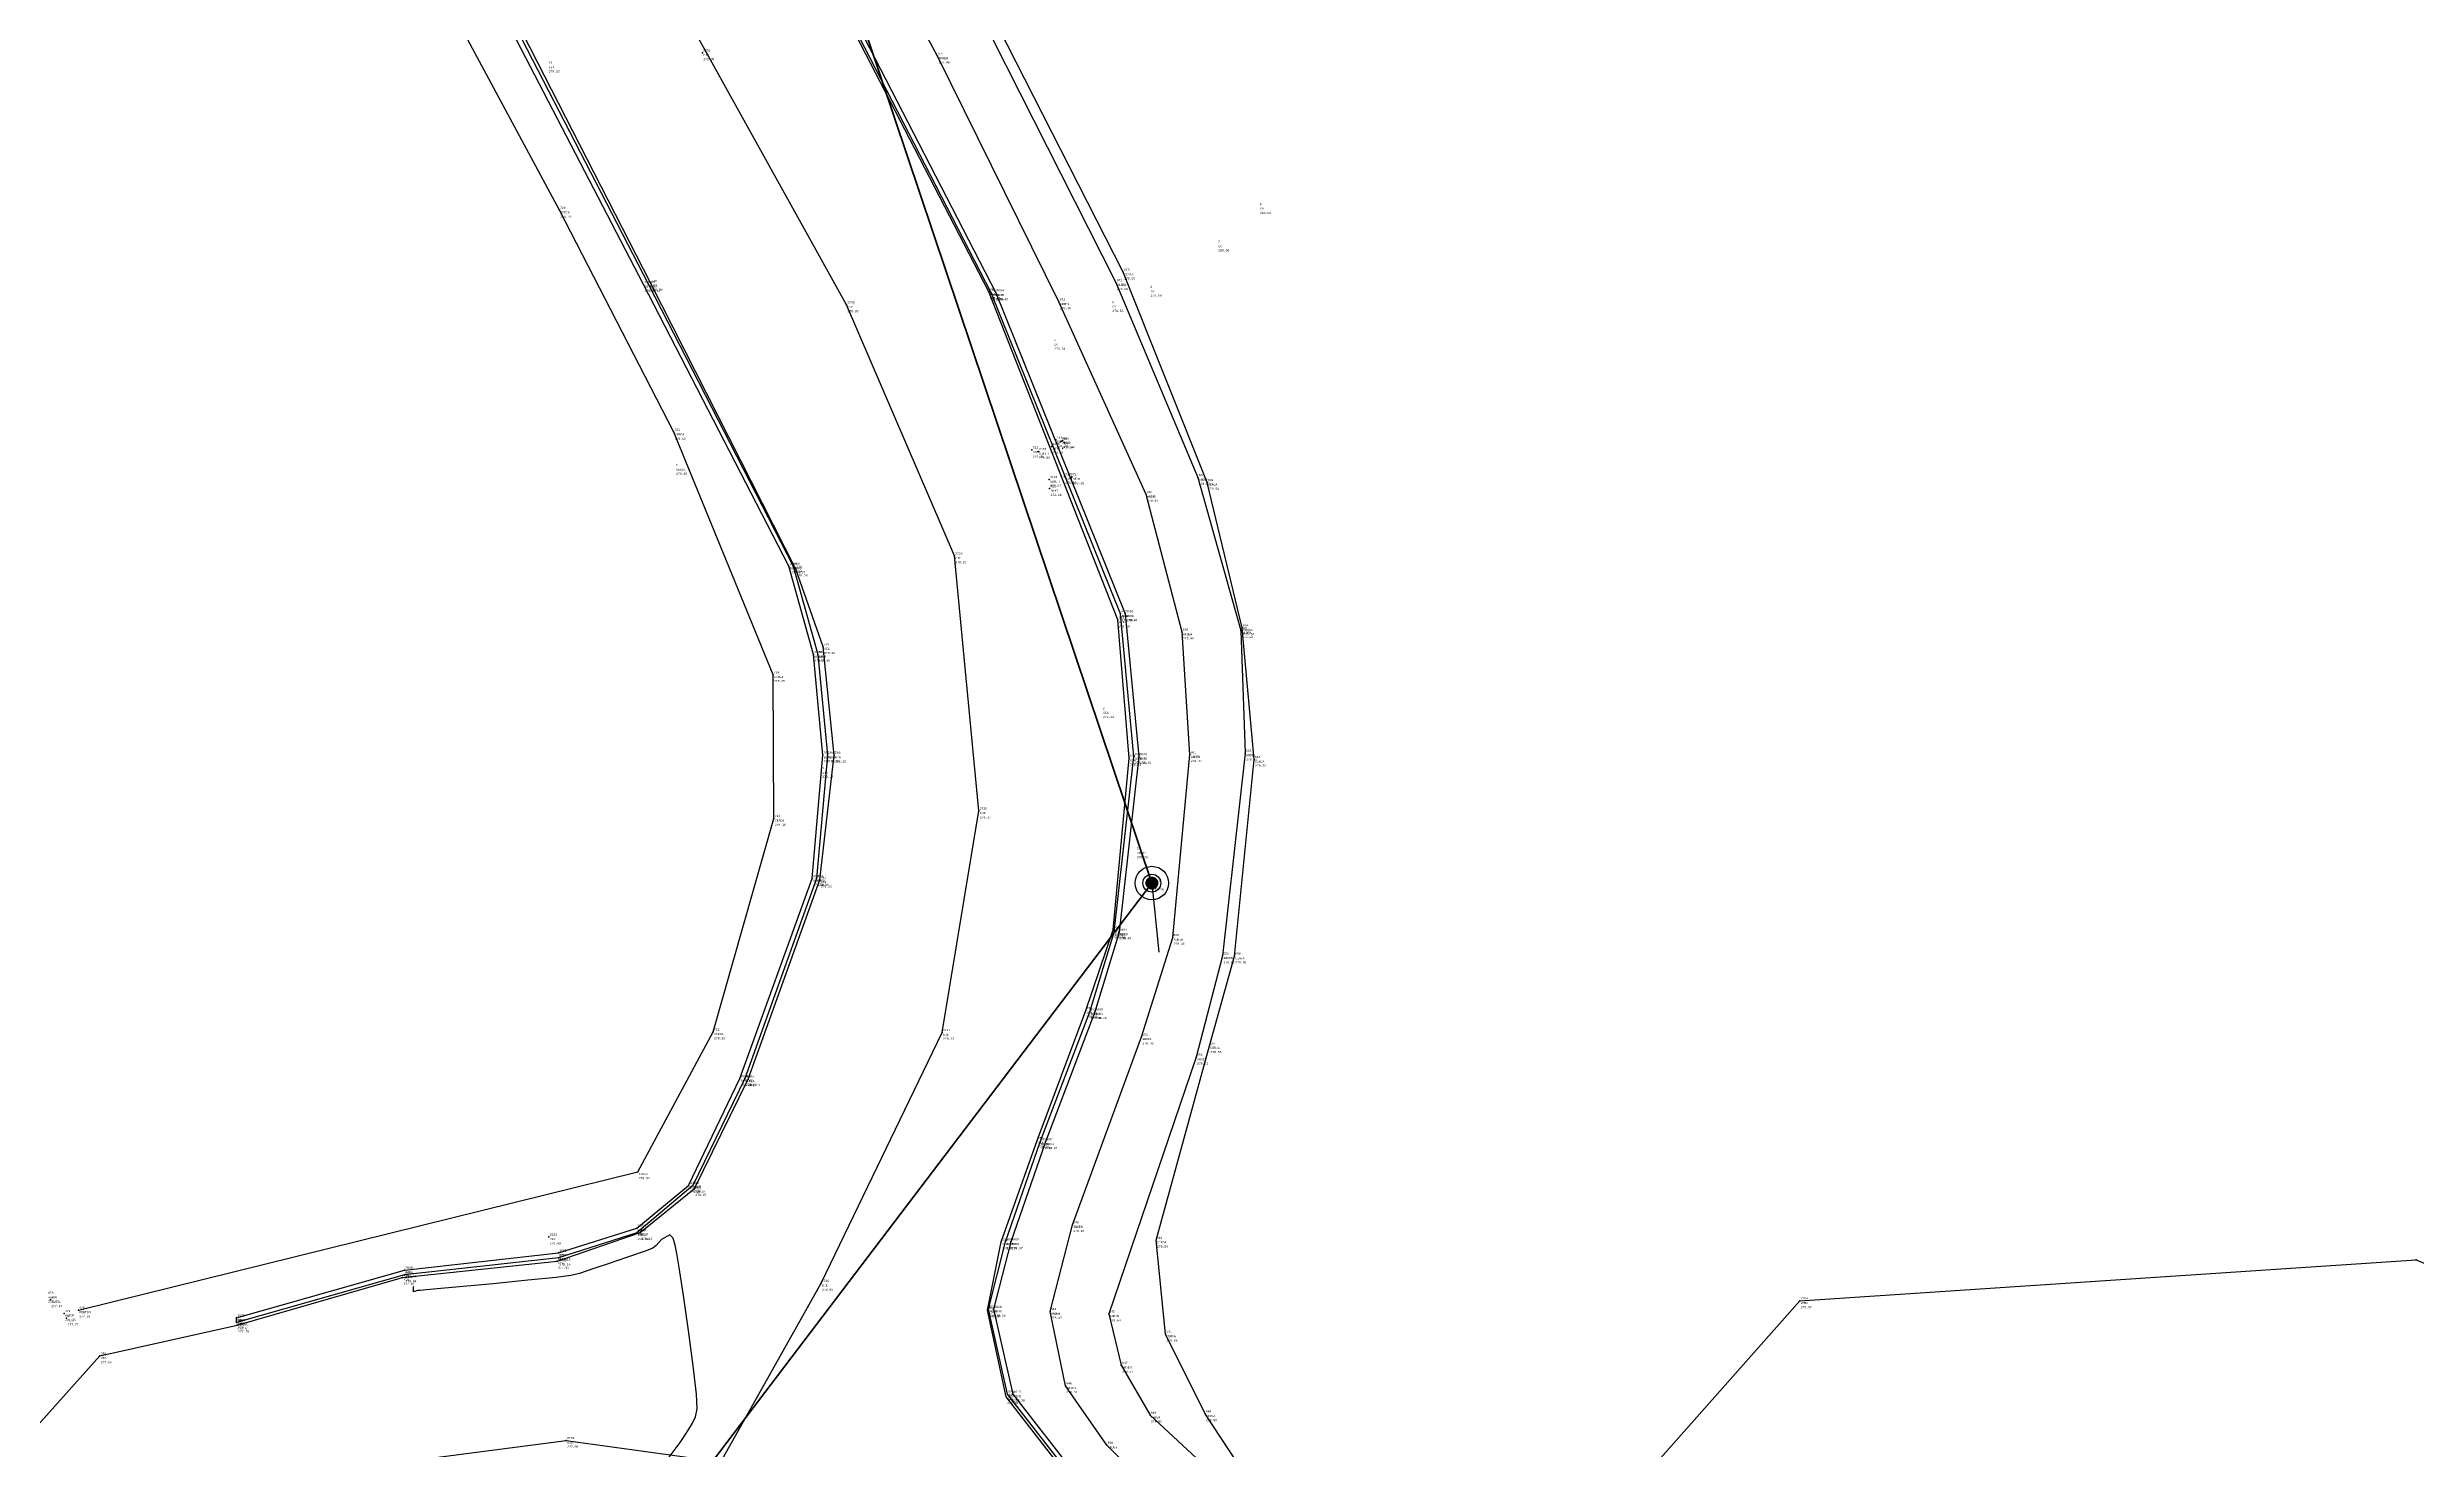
# Model space of a CAD drawing. Header units: metres. Extents: x 5050628 to 5051715, y 2427226 to 2427693.
# Drawn here: x 5050943.1 to 5050999, y 2427410.6 to 2427443.6 of the extents above; entities that cross this region are included whole.
import ezdxf
from ezdxf.enums import TextEntityAlignment as Align

# ---------------------------------------------------------------- set-up
doc = ezdxf.new("R2010")
doc.units = ezdxf.units.M
for name, color, linetype in [('1. Eje Vía', 7, 'Continuous'), ('Alcantarilla', 253, 'Continuous'), ('Anden', 252, 'Continuous'), ('Bordillo', 252, 'Continuous'), ('C-TOPO-MINR-N', 11, 'Continuous'), ('Cerca', 90, 'FENCELINE2'), ('Cuadricula', 7, 'Continuous'), ('CVL_PUNTO', 2, 'Continuous'), ('CVL_PUNTO_COR', 2, 'Continuous'), ('CVL_PUNTO_NUM', 2, 'Continuous'), ('POSTE', 2, 'Continuous'), ('Urbanizacion', 222, 'Continuous'), ('Vía', 40, 'Continuous')]:
    doc.layers.add(name, color=color, linetype=linetype)
doc.layers.add('Linea del alumbrado', color=2, linetype='Continuous', lineweight=100)
doc.styles.add('MONOTXT4', font='monotxt4.shx')
doc.linetypes.add('FENCELINE2', pattern='A,0.25,-0.1,[132,ltypeshp.shx,S=0.1,R=0,X=-0.1,Y=0],-0.1,1', length=1.45)

# ---------------------------------------------------------------- blocks, each defined once
blk = doc.blocks.new('Poste alumbrado publico')
at = {"layer": 'POSTE', "true_color": 0xf8d731}
h = blk.add_hatch(color=40, dxfattribs=at)
edge = h.paths.add_edge_path()
edge.add_arc((839096.774, 1362011.373), 0.154, -10.5638, 349.4362)
at = {"layer": 'POSTE', "color": 30}
blk.add_circle((839096.774, 1362011.373, 258.514), 0.211, dxfattribs=at)

msp = doc.modelspace()

# ---------------------------------------------------------------- linework, layer by layer
at = {"layer": '1. Eje Vía', "elevation": 280.286, "flags": 128}
msp.add_lwpolyline([(5050950.74, 2427410.171), (5050955.333, 2427410.771), (5050958.981, 2427410.265), (5050961.345, 2427414.479), (5050964.199, 2427420.399), (5050965.069, 2427425.625), (5050964.49, 2427431.643), (5050961.943, 2427437.567), (5050956.01, 2427448.275), (5050953.449, 2427453.4), (5050950.725, 2427458.568), (5050947.822, 2427464.546), (5050946.008, 2427470.643), (5050945.141, 2427478.061)], dxfattribs=at)
at = {"layer": 'Anden', "elevation": 278.688, "flags": 128}
for points in [[(5050970.135, 2427408.606), (5050968.088, 2427410.661), (5050967.113, 2427412.061), (5050966.746, 2427413.815), (5050967.273, 2427415.863), (5050968.904, 2427420.292), (5050969.641, 2427422.64), (5050970.045, 2427426.954), (5050969.86, 2427429.845), (5050969.014, 2427433.096), (5050966.956, 2427437.637), (5050964.094, 2427443.44), (5050960.407, 2427450.285)], [(5050965.382, 2427443.865), (5050968.302, 2427438.092), (5050970.233, 2427433.493), (5050971.251, 2427429.881), (5050971.35, 2427426.993), (5050970.816, 2427422.204), (5050970.195, 2427419.815), (5050968.131, 2427413.756), (5050968.426, 2427412.544), (5050969.106, 2427411.368), (5050972.488, 2427408.229)]]:
    msp.add_lwpolyline(points, dxfattribs=at)
at = {"layer": 'Bordillo'}
for points in [[(5050947.553, 2427413.557, 278.375), (5050947.553, 2427413.663, 278.375), (5050951.515, 2427414.79, 278.503), (5050955.149, 2427415.196, 278.612), (5050956.996, 2427415.781, 278.68), (5050958.214, 2427416.791, 278.753), (5050959.43, 2427419.31, 278.751), (5050961.137, 2427424.03, 278.765), (5050961.385, 2427426.943, 278.769), (5050961.167, 2427429.318, 278.795), (5050960.587, 2427431.404, 278.791), (5050957.156, 2427438.051, 278.889), (5050952.885, 2427446.281, 278.956), (5050952.707, 2427446.655, 279.151), (5050950.166, 2427451.549, 279.255), (5050947.388, 2427456.955, 279.333), (5050944.209, 2427463.103, 279.391), (5050941.902, 2427470.083, 279.443)], [(5050942.01, 2427470.091, 279.448), (5050944.313, 2427463.136, 279.385), (5050947.483, 2427457.004, 279.338), (5050950.255, 2427451.612, 279.251), (5050952.796, 2427446.726, 279.153), (5050957.27, 2427438.051, 278.889), (5050960.689, 2427431.404, 278.791), (5050961.269, 2427429.318, 278.795), (5050961.495, 2427426.943, 278.769), (5050961.235, 2427424.03, 278.765), (5050959.542, 2427419.31, 278.751), (5050958.318, 2427416.791, 278.753), (5050956.996, 2427415.674, 278.68), (5050955.149, 2427415.077, 278.612), (5050951.515, 2427414.679, 278.503), (5050947.553, 2427413.557, 278.375)], [(5050951.751, 2427464.1, 279.06), (5050951.861, 2427464.1, 279.06), (5050955.208, 2427457.774, 279.011), (5050958.333, 2427451.766, 278.953), (5050961.971, 2427444.642, 278.916), (5050965.471, 2427437.851, 278.896), (5050968.522, 2427430.277, 278.867), (5050968.844, 2427426.909, 278.898), (5050968.378, 2427422.767, 278.865), (5050967.802, 2427420.887, 278.868), (5050966.638, 2427417.818, 278.834), (5050965.82, 2427415.457, 278.836), (5050965.414, 2427413.866, 278.816), (5050965.871, 2427411.863, 278.847), (5050967.383, 2427409.913, 278.88)], [(5050967.26, 2427409.913, 278.88), (5050965.745, 2427411.863, 278.847), (5050965.296, 2427413.866, 278.816), (5050965.696, 2427415.457, 278.836), (5050966.513, 2427417.818, 278.834), (5050967.682, 2427420.887, 278.868), (5050968.26, 2427422.767, 278.865), (5050968.727, 2427426.909, 278.898), (5050968.411, 2427430.277, 278.867), (5050965.358, 2427437.851, 278.896), (5050961.856, 2427444.642, 278.916), (5050958.225, 2427451.766, 278.953), (5050955.098, 2427457.774, 279.011), (5050951.751, 2427464.1, 279.06)]]:
    msp.add_polyline3d(points, dxfattribs=at)
at = {"layer": 'C-TOPO-MINR-N', "color": 32, "linetype": 'Continuous', "lineweight": -3}
msp.add_polyline3d([(5050957.715, 2427410.314, 278.966), (5050958.018, 2427410.726, 278.966), (5050958.202, 2427411, 278.966), (5050958.309, 2427411.177, 278.966), (5050958.379, 2427411.327, 278.966), (5050958.422, 2427411.521, 278.966), (5050958.402, 2427411.861, 278.966), (5050958.324, 2427412.531, 278.966), (5050958.214, 2427413.364, 278.966), (5050958.098, 2427414.194, 278.966), (5050957.999, 2427414.855, 278.966), (5050957.944, 2427415.18, 278.966), (5050957.901, 2427415.379, 278.966), (5050957.855, 2427415.542, 278.966), (5050957.778, 2427415.624, 278.966), (5050957.583, 2427415.512, 278.966), (5050957.457, 2427415.371, 278.966), (5050957.418, 2427415.337, 278.966), (5050957.377, 2427415.305, 278.966), (5050957.192, 2427415.24, 278.966), (5050956.779, 2427415.098, 278.966), (5050956.321, 2427414.942, 278.966), (5050956.003, 2427414.836, 278.966), (5050955.802, 2427414.766, 278.966), (5050955.643, 2427414.711, 278.966), (5050955.438, 2427414.661, 278.966), (5050955.092, 2427414.617, 278.966), (5050954.426, 2427414.55, 278.966), (5050953.608, 2427414.471, 278.966), (5050952.81, 2427414.397, 278.966), (5050952.201, 2427414.342, 278.966), (5050951.953, 2427414.32, 278.966), (5050951.883, 2427414.313, 278.966), (5050951.822, 2427414.307, 278.966), (5050951.73, 2427414.282, 278.966), (5050951.727, 2427414.339, 278.966), (5050951.73, 2427414.393, 278.966), (5050951.736, 2427414.413, 278.966)], dxfattribs=at)
at = {"layer": 'Cerca', "flags": 128}
for points, elevation in [([(5050943.822, 2427413.849), (5050957.019, 2427417.11), (5050958.798, 2427420.411), (5050960.231, 2427425.451), (5050960.211, 2427428.839), (5050957.871, 2427434.561), (5050955.171, 2427439.799), (5050952.125, 2427445.483), (5050947.977, 2427453.439), (5050945.329, 2427458.805), (5050942.698, 2427464.379), (5050940.98, 2427470.196), (5050940.348, 2427476.46), (5050940.98, 2427483.689), (5050943.152, 2427490.902), (5050946.032, 2427495.589), (5050950.871, 2427501.227), (5050954.421, 2427504.704), (5050959.894, 2427509.158), (5050962.337, 2427517.881), (5050961.925, 2427526.421), (5050960.935, 2427534.803)], 278.059), ([(5050974.648, 2427403.009), (5050974.087, 2427403.657), (5050972.488, 2427408.229), (5050970.403, 2427411.399), (5050969.471, 2427413.283), (5050969.248, 2427415.495), (5050970.507, 2427420.085), (5050971.096, 2427422.2), (5050971.56, 2427426.841), (5050971.283, 2427429.947), (5050970.45, 2427433.378), (5050968.473, 2427438.338), (5050965.521, 2427444.127), (5050961.933, 2427450.972), (5050957.394, 2427459.623), (5050954.492, 2427465.268), (5050953.127, 2427468.349), (5050951.501, 2427474.751), (5050951.987, 2427481.382), (5050954.36, 2427487.765), (5050957.334, 2427492.135), (5050962.92, 2427496.553), (5050967.723, 2427498.394), (5050972.385, 2427498.997), (5050977.369, 2427497.848), (5050983.192, 2427496.549), (5050985.271, 2427496.424), (5050990.815, 2427495.224), (5050995.507, 2427492.991), (5050999.158, 2427489.401), (5051001.516, 2427485.378), (5051003.026, 2427482.619), (5051005.386, 2427476.192), (5051008.641, 2427468.572), (5051012.663, 2427457.628), (5051016.366, 2427448.797), (5051019.33, 2427441.846), (5051021.66, 2427436.096), (5051023.95, 2427430.261), (5051026.173, 2427412.444)], 279.535)]:
    msp.add_lwpolyline(points, dxfattribs=dict(at, elevation=elevation))
at = {"layer": 'Cuadricula', "elevation": 280.041, "flags": 128}
msp.add_lwpolyline([(5050969.149, 2427423.923), (5050969.317, 2427422.292)], dxfattribs=at)
at = {"layer": 'Cuadricula'}
msp.add_circle((5050969.149, 2427423.924, 280.041), 0.395, dxfattribs=at)
at = {"layer": 'CVL_PUNTO', "color": 4}
for p in [(5050958.543, 2427443.513, 278.817), (5050958.543, 2427443.513, 278.817), (5050964.094, 2427443.44, 278.924), (5050964.094, 2427443.44, 278.924), (5050955.171, 2427439.799, 278.926), (5050955.171, 2427439.799, 278.926), (5050957.156, 2427438.051, 278.889), (5050957.156, 2427438.051, 278.889), (5050957.27, 2427438.051, 278.889), (5050957.27, 2427438.051, 278.889), (5050957.326, 2427438.074, 278.844), (5050957.326, 2427438.074, 278.844), (5050968.302, 2427438.092, 279.016), (5050968.302, 2427438.092, 279.016), (5050968.473, 2427438.338, 279.016), (5050968.473, 2427438.338, 279.016), (5050961.943, 2427437.567, 278.762), (5050961.943, 2427437.567, 278.762), (5050965.301, 2427437.876, 278.774), (5050965.301, 2427437.876, 278.774), (5050965.358, 2427437.851, 278.896), (5050965.358, 2427437.851, 278.896), (5050965.47, 2427437.851, 278.896), (5050965.47, 2427437.851, 278.896), (5050966.956, 2427437.637, 278.952), (5050966.956, 2427437.637, 278.952), (5050957.871, 2427434.561, 278.987), (5050957.871, 2427434.561, 278.987), (5050966.319, 2427434.144, 278.729), (5050966.319, 2427434.144, 278.729), (5050966.464, 2427434.108, 277.331), (5050966.464, 2427434.108, 277.331), (5050966.783, 2427434.228, 277.278), (5050966.783, 2427434.228, 277.278), (5050966.882, 2427434.386, 278.749), (5050966.882, 2427434.386, 278.749), (5050967.007, 2427434.355, 278.747), (5050967.007, 2427434.355, 278.747), (5050967.043, 2427434.363, 278.888), (5050967.043, 2427434.363, 278.888), (5050966.726, 2427433.447, 277.435), (5050966.726, 2427433.447, 277.435), (5050966.736, 2427433.232, 278.75), (5050966.736, 2427433.232, 278.75), (5050967.086, 2427433.516, 277.351), (5050967.086, 2427433.516, 277.351), (5050967.264, 2427433.507, 278.745), (5050967.264, 2427433.507, 278.745), (5050969.014, 2427433.096, 278.952), (5050969.014, 2427433.096, 278.952), (5050970.233, 2427433.493, 279.014), (5050970.233, 2427433.493, 279.014), (5050970.45, 2427433.378, 279.01), (5050970.45, 2427433.378, 279.01), (5050960.586, 2427431.404, 278.791), (5050960.586, 2427431.404, 278.791), (5050960.689, 2427431.404, 278.791), (5050960.689, 2427431.404, 278.791), (5050960.747, 2427431.332, 278.723), (5050960.747, 2427431.332, 278.723), (5050964.49, 2427431.643, 278.696), (5050964.49, 2427431.643, 278.696), (5050968.411, 2427430.277, 278.867), (5050968.411, 2427430.277, 278.867), (5050968.522, 2427430.277, 278.867), (5050968.522, 2427430.277, 278.867), (5050968.347, 2427430.132, 278.743), (5050968.347, 2427430.132, 278.743), (5050969.86, 2427429.845, 278.96), (5050969.86, 2427429.845, 278.96), (5050971.251, 2427429.881, 278.985), (5050971.251, 2427429.881, 278.985), (5050971.283, 2427429.947, 278.985), (5050971.283, 2427429.947, 278.985), (5050961.166, 2427429.318, 278.795), (5050961.166, 2427429.318, 278.795), (5050961.268, 2427429.318, 278.795), (5050961.268, 2427429.318, 278.795), (5050961.392, 2427429.501, 278.751), (5050961.392, 2427429.501, 278.751), (5050960.211, 2427428.839, 278.813), (5050960.211, 2427428.839, 278.813), (5050961.385, 2427426.943, 278.769), (5050961.385, 2427426.943, 278.769), (5050961.495, 2427426.943, 278.769), (5050961.495, 2427426.943, 278.769), (5050961.654, 2427426.94, 278.726), (5050961.654, 2427426.94, 278.726), (5050968.611, 2427426.869, 278.774), (5050968.611, 2427426.869, 278.774), (5050968.727, 2427426.909, 278.898), (5050968.727, 2427426.909, 278.898), (5050968.844, 2427426.909, 278.898), (5050968.844, 2427426.909, 278.898), (5050970.045, 2427426.954, 278.941), (5050970.045, 2427426.954, 278.941), (5050971.35, 2427426.993, 278.986), (5050971.35, 2427426.993, 278.986), (5050971.56, 2427426.841, 279.021), (5050971.56, 2427426.841, 279.021), (5050960.231, 2427425.451, 278.625), (5050960.231, 2427425.451, 278.625), (5050965.069, 2427425.625, 278.632), (5050965.069, 2427425.625, 278.632), (5050961.137, 2427424.03, 278.765), (5050961.137, 2427424.03, 278.765), (5050961.235, 2427424.03, 278.765), (5050961.235, 2427424.03, 278.765), (5050961.315, 2427423.997, 278.684), (5050961.315, 2427423.997, 278.684), (5050968.232, 2427422.818, 278.781), (5050968.232, 2427422.818, 278.781), (5050968.26, 2427422.767, 278.865), (5050968.26, 2427422.767, 278.865), (5050968.378, 2427422.767, 278.865), (5050968.378, 2427422.767, 278.865), (5050969.641, 2427422.64, 278.931), (5050969.641, 2427422.64, 278.931), (5050970.816, 2427422.204, 278.985), (5050970.816, 2427422.204, 278.985), (5050971.096, 2427422.2, 279.031), (5050971.096, 2427422.2, 279.031), (5050967.589, 2427420.917, 278.769), (5050967.589, 2427420.917, 278.769), (5050967.682, 2427420.887, 278.868), (5050967.682, 2427420.887, 278.868), (5050967.801, 2427420.887, 278.868), (5050967.801, 2427420.887, 278.868), (5050958.798, 2427420.411, 278.721), (5050958.798, 2427420.411, 278.721), (5050964.199, 2427420.399, 278.621), (5050964.199, 2427420.399, 278.621), (5050968.904, 2427420.292, 278.945), (5050968.904, 2427420.292, 278.945), (5050970.195, 2427419.815, 278.979), (5050970.195, 2427419.815, 278.979), (5050970.507, 2427420.085, 279.016), (5050970.507, 2427420.085, 279.016), (5050959.43, 2427419.31, 278.751), (5050959.43, 2427419.31, 278.751), (5050959.542, 2427419.31, 278.751), (5050959.542, 2427419.31, 278.751), (5050959.621, 2427419.297, 278.641), (5050959.621, 2427419.297, 278.641), (5050966.441, 2427417.85, 278.724), (5050966.441, 2427417.85, 278.724), (5050966.513, 2427417.818, 278.834), (5050966.513, 2427417.818, 278.834), (5050966.637, 2427417.818, 278.834), (5050966.637, 2427417.818, 278.834), (5050957.019, 2427417.11, 278.783), (5050957.019, 2427417.11, 278.783), (5050958.213, 2427416.791, 278.753), (5050958.213, 2427416.791, 278.753), (5050958.318, 2427416.791, 278.753), (5050958.318, 2427416.791, 278.753), (5050958.357, 2427416.714, 278.535), (5050958.357, 2427416.714, 278.535), (5050956.996, 2427415.781, 278.68), (5050956.996, 2427415.781, 278.68), (5050956.996, 2427415.674, 278.68), (5050956.996, 2427415.674, 278.68), (5050957.076, 2427415.676, 278.483), (5050957.076, 2427415.676, 278.483), (5050967.273, 2427415.863, 278.929), (5050967.273, 2427415.863, 278.929), (5050954.923, 2427415.573, 278.561), (5050954.923, 2427415.573, 278.561), (5050955.149, 2427415.196, 278.612), (5050955.149, 2427415.196, 278.612), (5050965.597, 2427415.455, 278.685), (5050965.597, 2427415.455, 278.685), (5050965.696, 2427415.457, 278.836), (5050965.696, 2427415.457, 278.836), (5050965.82, 2427415.457, 278.836), (5050965.82, 2427415.457, 278.836), (5050969.248, 2427415.495, 279.058), (5050969.248, 2427415.495, 279.058), (5050951.469, 2427414.62, 278.338), (5050951.469, 2427414.62, 278.338), (5050951.515, 2427414.79, 278.503), (5050951.515, 2427414.79, 278.503), (5050951.515, 2427414.679, 278.503), (5050951.515, 2427414.679, 278.503), (5050955.117, 2427414.999, 278.419), (5050955.117, 2427414.999, 278.419), (5050955.149, 2427415.077, 278.612), (5050955.149, 2427415.077, 278.612), (5050998.977, 2427415.036, 281.325), (5050998.977, 2427415.036, 281.325), (5050943.161, 2427414.089, 277.933), (5050943.161, 2427414.089, 277.933), (5050961.345, 2427414.479, 278.548), (5050961.345, 2427414.479, 278.548), (5050984.434, 2427414.065, 280.433), (5050984.434, 2427414.065, 280.433), (5050943.484, 2427413.77, 277.86), (5050943.484, 2427413.77, 277.86), (5050943.544, 2427413.657, 278.184), (5050943.544, 2427413.657, 278.184), (5050943.822, 2427413.849, 278.059), (5050943.822, 2427413.849, 278.059), (5050947.553, 2427413.663, 278.375), (5050947.553, 2427413.663, 278.375), (5050947.553, 2427413.557, 278.375), (5050947.553, 2427413.557, 278.375), (5050947.569, 2427413.494, 278.226), (5050947.569, 2427413.494, 278.226), (5050965.272, 2427413.849, 278.717), (5050965.272, 2427413.849, 278.717), (5050965.296, 2427413.866, 278.816), (5050965.296, 2427413.866, 278.816), (5050965.414, 2427413.866, 278.816), (5050965.414, 2427413.866, 278.816), (5050966.746, 2427413.815, 278.941), (5050966.746, 2427413.815, 278.941), (5050968.131, 2427413.756, 279.008), (5050968.131, 2427413.756, 279.008), (5050969.471, 2427413.283, 279.323), (5050969.471, 2427413.283, 279.323), (5050944.328, 2427412.767, 278.154), (5050944.328, 2427412.767, 278.154), (5050968.426, 2427412.544, 279.04), (5050968.426, 2427412.544, 279.04), (5050965.713, 2427411.804, 278.762), (5050965.713, 2427411.804, 278.762), (5050965.745, 2427411.863, 278.847), (5050965.745, 2427411.863, 278.847), (5050965.87, 2427411.863, 278.847), (5050965.87, 2427411.863, 278.847), (5050967.113, 2427412.061, 278.973), (5050967.113, 2427412.061, 278.973), (5050969.106, 2427411.368, 279.059), (5050969.106, 2427411.368, 279.059), (5050970.403, 2427411.399, 279.354), (5050970.403, 2427411.399, 279.354), (5050955.333, 2427410.771, 278.444), (5050955.333, 2427410.771, 278.444), (5050968.088, 2427410.661, 279.026), (5050968.088, 2427410.661, 279.026)]:
    msp.add_point(p, dxfattribs=at)
at = {"layer": 'CVL_PUNTO', "color": 150}
msp.add_point((5050969.149, 2427423.924, 278.83), dxfattribs=at)
msp.add_point((5050969.149, 2427423.924, 278.83), dxfattribs=at)
at = {"layer": 'Linea del alumbrado', "elevation": 280.041, "flags": 128}
msp.add_lwpolyline([(5050812.867, 2427369.13), (5050833.83, 2427364.636), (5050857.843, 2427361.544), (5050881.81, 2427356.327), (5050912.191, 2427365.497), (5050933.547, 2427378.473), (5050946.337, 2427393.894), (5050969.149, 2427423.924), (5050960.949, 2427448.329), (5050950.71, 2427470.945), (5050943.61, 2427492.233), (5050972.115, 2427500.722), (5051002.946, 2427500.291), (5051019.315, 2427467.545), (5051026.921, 2427424.142), (5051037.766, 2427401.092)], dxfattribs=at)
at = {"layer": 'Urbanizacion', "elevation": 278.688, "flags": 128}
msp.add_lwpolyline([(5050974.648, 2427403.009), (5050984.434, 2427414.065), (5050998.977, 2427415.036), (5051004.171, 2427412.85), (5051011.503, 2427412.723), (5051026.388, 2427412.153), (5051030.125, 2427405.009)], dxfattribs=at)
at = {"layer": 'Vía'}
for points in [[(5050967.219, 2427409.854, 278.815), (5050965.713, 2427411.804, 278.762), (5050965.272, 2427413.849, 278.717), (5050965.597, 2427415.455, 278.685), (5050966.441, 2427417.85, 278.724), (5050967.589, 2427420.917, 278.769), (5050968.232, 2427422.818, 278.781), (5050968.611, 2427426.869, 278.774), (5050968.347, 2427430.132, 278.743), (5050965.301, 2427437.876, 278.774), (5050961.812, 2427444.624, 278.786), (5050958.099, 2427451.656, 278.821), (5050954.938, 2427457.768, 278.838), (5050951.698, 2427464.066, 278.919), (5050950.224, 2427467.462, 279.096), (5050949.336, 2427474.411, 279.202), (5050949.746, 2427481.715, 279.319)], [(5050940.343, 2427408.32, 277.999), (5050944.328, 2427412.767, 278.154), (5050947.569, 2427413.494, 278.226), (5050951.469, 2427414.62, 278.338), (5050955.117, 2427414.999, 278.419), (5050957.076, 2427415.676, 278.483), (5050958.357, 2427416.714, 278.535), (5050959.621, 2427419.297, 278.641), (5050961.315, 2427423.997, 278.684), (5050961.654, 2427426.94, 278.726), (5050961.392, 2427429.501, 278.751), (5050960.747, 2427431.332, 278.723), (5050957.326, 2427438.074, 278.844), (5050953.143, 2427446.252, 278.874), (5050948.996, 2427454.083, 279.012), (5050946.22, 2427459.942, 278.977), (5050943.97, 2427465.018, 279.078), (5050942.344, 2427470.398, 279.183)]]:
    msp.add_polyline3d(points, dxfattribs=at)

# ---------------------------------------------------------------- block references
at = {"layer": 'Alcantarilla', "color": 92}
msp.add_blockref('Poste alumbrado publico', (4211872.375, 1065412.55, 21.527), dxfattribs=at)

# ---------------------------------------------------------------- texts
at = {"layer": 'CVL_PUNTO_COR', "color": 0, "style": 'MONOTXT4'}
for s, p in [('279.33', (5050954.918, 2427443.101, 279.801)), ('280.59', (5050971.7, 2427439.763, 281.061)), ('280.00', (5050970.716, 2427438.877, 280.469)), ('279.99', (5050969.119, 2427437.812, 280.456)), ('279.55', (5050968.218, 2427437.451, 280.019)), ('279.34', (5050966.847, 2427436.557, 279.807)), ('279.30', (5050957.924, 2427433.607, 279.763)), ('279.24', (5050967.995, 2427427.868, 279.704)), ('279.15', (5050961.374, 2427426.457, 279.614)), ('279.36', (5050968.795, 2427424.56, 279.829))]:
    msp.add_text(s, height=0.05, dxfattribs=at).set_placement(p, align=Align.TOP_LEFT)
at = {"layer": 'CVL_PUNTO_COR', "color": 4, "style": 'MONOTXT4'}
for s, p in [('278.35', (5050958.566, 2427443.39, 278.817)), ('278.46', (5050964.117, 2427443.317, 278.924)), ('278.46', (5050955.194, 2427439.676, 278.926)), ('278.55', (5050968.496, 2427438.215, 279.016)), ('278.42', (5050957.179, 2427437.928, 278.889)), ('278.42', (5050957.293, 2427437.928, 278.889)), ('278.38', (5050957.349, 2427437.951, 278.844)), ('278.31', (5050965.324, 2427437.753, 278.774)), ('278.43', (5050965.381, 2427437.728, 278.896)), ('278.43', (5050965.493, 2427437.728, 278.896)), ('278.49', (5050966.979, 2427437.514, 278.952)), ('278.55', (5050968.325, 2427437.969, 279.016)), ('278.30', (5050961.966, 2427437.444, 278.762)), ('278.52', (5050957.894, 2427434.438, 278.987)), ('276.81', (5050966.806, 2427434.105, 277.278)), ('278.28', (5050966.905, 2427434.263, 278.749)), ('278.28', (5050967.03, 2427434.232, 278.747)), ('278.42', (5050967.066, 2427434.24, 278.888)), ('278.26', (5050966.342, 2427434.021, 278.729)), ('276.86', (5050966.487, 2427433.985, 277.331)), ('276.97', (5050966.749, 2427433.324, 277.435)), ('278.28', (5050966.759, 2427433.109, 278.75)), ('276.88', (5050967.109, 2427433.393, 277.351)), ('278.28', (5050967.287, 2427433.384, 278.745)), ('278.55', (5050970.256, 2427433.37, 279.014)), ('278.54', (5050970.473, 2427433.255, 279.01)), ('278.49', (5050969.037, 2427432.973, 278.952)), ('278.23', (5050964.513, 2427431.52, 278.696)), ('278.32', (5050960.609, 2427431.281, 278.791)), ('278.32', (5050960.712, 2427431.281, 278.791)), ('278.26', (5050960.77, 2427431.209, 278.723)), ('278.28', (5050968.37, 2427430.009, 278.743)), ('278.40', (5050968.434, 2427430.154, 278.867)), ('278.40', (5050968.545, 2427430.154, 278.867)), ('278.49', (5050969.883, 2427429.722, 278.96)), ('278.52', (5050971.274, 2427429.758, 278.985)), ('278.52', (5050971.306, 2427429.824, 278.985)), ('278.33', (5050961.189, 2427429.195, 278.795)), ('278.33', (5050961.291, 2427429.195, 278.795)), ('278.28', (5050961.415, 2427429.378, 278.751)), ('278.35', (5050960.234, 2427428.716, 278.813)), ('278.52', (5050971.373, 2427426.87, 278.986)), ('278.30', (5050961.408, 2427426.82, 278.769)), ('278.30', (5050961.518, 2427426.82, 278.769)), ('278.26', (5050961.677, 2427426.817, 278.726)), ('278.31', (5050968.634, 2427426.746, 278.774)), ('278.43', (5050968.75, 2427426.786, 278.898)), ('278.43', (5050968.867, 2427426.786, 278.898)), ('278.47', (5050970.068, 2427426.831, 278.941)), ('278.55', (5050971.583, 2427426.718, 279.021)), ('278.16', (5050960.254, 2427425.328, 278.625)), ('278.17', (5050965.092, 2427425.502, 278.632)), ('278.30', (5050961.16, 2427423.907, 278.765)), ('278.30', (5050961.258, 2427423.907, 278.765)), ('278.22', (5050961.338, 2427423.874, 278.684)), ('278.36', (5050969.172, 2427423.801, 278.83)), ('278.31', (5050968.255, 2427422.695, 278.781)), ('278.40', (5050968.283, 2427422.644, 278.865)), ('278.40', (5050968.401, 2427422.644, 278.865)), ('278.46', (5050969.664, 2427422.517, 278.931)), ('278.52', (5050970.839, 2427422.081, 278.985)), ('278.56', (5050971.119, 2427422.077, 279.031)), ('278.30', (5050967.612, 2427420.794, 278.769)), ('278.40', (5050967.705, 2427420.764, 278.868)), ('278.40', (5050967.824, 2427420.764, 278.868)), ('278.25', (5050958.821, 2427420.288, 278.721)), ('278.15', (5050964.222, 2427420.276, 278.621)), ('278.48', (5050968.927, 2427420.169, 278.945)), ('278.51', (5050970.218, 2427419.692, 278.979)), ('278.55', (5050970.53, 2427419.962, 279.016)), ('278.28', (5050959.453, 2427419.187, 278.751)), ('278.28', (5050959.565, 2427419.187, 278.751)), ('278.17', (5050959.644, 2427419.174, 278.641)), ('278.26', (5050966.464, 2427417.727, 278.724)), ('278.37', (5050966.536, 2427417.695, 278.834)), ('278.37', (5050966.66, 2427417.695, 278.834)), ('278.32', (5050957.042, 2427416.987, 278.783)), ('278.29', (5050958.236, 2427416.668, 278.753)), ('278.29', (5050958.341, 2427416.668, 278.753)), ('278.07', (5050958.38, 2427416.591, 278.535)), ('278.21', (5050957.019, 2427415.658, 278.68)), ('278.46', (5050967.296, 2427415.74, 278.929)), ('278.09', (5050954.946, 2427415.45, 278.561)), ('278.21', (5050957.019, 2427415.551, 278.68)), ('278.02', (5050957.099, 2427415.553, 278.483)), ('278.22', (5050965.62, 2427415.332, 278.685)), ('278.37', (5050965.719, 2427415.334, 278.836)), ('278.37', (5050965.843, 2427415.334, 278.836)), ('278.59', (5050969.271, 2427415.372, 279.058)), ('278.04', (5050951.538, 2427414.667, 278.503)), ('278.04', (5050951.538, 2427414.556, 278.503)), ('277.95', (5050955.14, 2427414.876, 278.419)), ('278.15', (5050955.172, 2427415.073, 278.612)), ('278.15', (5050955.172, 2427414.954, 278.612)), ('277.75', (5050943.109, 2427414.076, 278.212)), ('277.87', (5050951.492, 2427414.497, 278.338)), ('278.08', (5050961.368, 2427414.356, 278.548)), ('277.47', (5050943.184, 2427413.966, 277.933)), ('277.39', (5050943.507, 2427413.647, 277.86)), ('277.72', (5050943.567, 2427413.534, 278.184)), ('277.59', (5050943.845, 2427413.726, 278.059)), ('277.91', (5050947.576, 2427413.54, 278.375)), ('277.91', (5050947.576, 2427413.434, 278.375)), ('278.25', (5050965.295, 2427413.726, 278.717)), ('278.35', (5050965.319, 2427413.743, 278.816)), ('278.35', (5050965.437, 2427413.743, 278.816)), ('278.47', (5050966.769, 2427413.692, 278.941)), ('278.54', (5050968.154, 2427413.633, 279.008)), ('279.97', (5050984.457, 2427413.942, 280.433)), ('277.76', (5050947.592, 2427413.371, 278.226)), ('278.86', (5050969.494, 2427413.16, 279.323)), ('277.69', (5050944.351, 2427412.644, 278.154)), ('278.57', (5050968.449, 2427412.421, 279.04)), ('278.51', (5050967.136, 2427411.938, 278.973)), ('278.30', (5050965.736, 2427411.681, 278.762)), ('278.38', (5050965.768, 2427411.74, 278.847)), ('278.38', (5050965.893, 2427411.74, 278.847)), ('278.59', (5050969.129, 2427411.245, 279.059)), ('278.89', (5050970.426, 2427411.276, 279.354)), ('277.98', (5050955.356, 2427410.648, 278.444))]:
    msp.add_text(s, height=0.05, dxfattribs=at).set_placement(p, align=Align.TOP_LEFT)
at = {"layer": 'CVL_PUNTO_NUM', "color": 0, "style": 'MONOTXT4'}
for s, p in [('10', (5050954.913, 2427443.242, 279.801)), ('8', (5050971.695, 2427439.904, 281.061)), ('7', (5050970.711, 2427439.018, 280.469)), ('6', (5050969.114, 2427437.953, 280.456)), ('5', (5050968.213, 2427437.592, 280.019)), ('4', (5050966.842, 2427436.698, 279.807)), ('9', (5050957.919, 2427433.748, 279.763)), ('2', (5050967.99, 2427428.009, 279.704)), ('1', (5050961.369, 2427426.598, 279.614)), ('3', (5050968.79, 2427424.701, 279.829))]:
    msp.add_text(s, height=0.05, dxfattribs=at).set_placement(p, align=Align.BOTTOM_LEFT)
for s, p in [('VIA', (5050954.92, 2427443.199, 279.801)), ('CV', (5050971.702, 2427439.861, 281.061)), ('CV', (5050970.718, 2427438.975, 280.469)), ('CV', (5050968.22, 2427437.549, 280.019)), ('CV', (5050969.121, 2427437.91, 280.456)), ('CV', (5050966.849, 2427436.655, 279.807)), ('SERCA', (5050957.926, 2427433.705, 279.763)), ('VIA', (5050967.997, 2427427.966, 279.704)), ('VIA', (5050961.376, 2427426.555, 279.614)), ('POSTE', (5050968.797, 2427424.658, 279.829))]:
    msp.add_text(s, height=0.05, dxfattribs=at).set_placement(p, align=Align.TOP_LEFT)
at = {"layer": 'CVL_PUNTO_NUM', "color": 4, "style": 'MONOTXT4'}
for s, p in [('3731', (5050958.561, 2427443.531, 278.817)), ('674', (5050964.112, 2427443.458, 278.924)), ('726', (5050955.189, 2427439.817, 278.926)), ('3989', (5050957.174, 2427438.069, 278.889)), ('715', (5050957.288, 2427438.069, 278.889)), ('716', (5050957.344, 2427438.092, 278.844)), ('671', (5050968.32, 2427438.11, 279.016)), ('670', (5050968.491, 2427438.356, 279.016)), ('3730', (5050961.961, 2427437.585, 278.762)), ('694', (5050965.319, 2427437.894, 278.774)), ('693', (5050965.376, 2427437.869, 278.896)), ('3994', (5050965.488, 2427437.869, 278.896)), ('672', (5050966.974, 2427437.655, 278.952)), ('725', (5050957.889, 2427434.579, 278.987)), ('712', (5050966.337, 2427434.162, 278.729)), ('3185', (5050966.482, 2427434.126, 277.331)), ('3186', (5050966.801, 2427434.246, 277.278)), ('713', (5050966.9, 2427434.404, 278.749)), ('695', (5050967.025, 2427434.373, 278.747)), ('696', (5050967.061, 2427434.381, 278.888)), ('3183', (5050967.104, 2427433.534, 277.351)), ('714', (5050967.282, 2427433.525, 278.745)), ('668', (5050970.251, 2427433.511, 279.014)), ('3184', (5050966.744, 2427433.465, 277.435)), ('711', (5050966.754, 2427433.25, 278.75)), ('667', (5050969.032, 2427433.114, 278.952)), ('669', (5050970.468, 2427433.396, 279.01)), ('3988', (5050960.604, 2427431.422, 278.791)), ('709', (5050960.707, 2427431.422, 278.791)), ('710', (5050960.765, 2427431.35, 278.723)), ('3729', (5050964.508, 2427431.661, 278.696)), ('698', (5050968.365, 2427430.15, 278.743)), ('697', (5050968.429, 2427430.295, 278.867)), ('3995', (5050968.54, 2427430.295, 278.867)), ('666', (5050969.878, 2427429.863, 278.96)), ('665', (5050971.269, 2427429.899, 278.985)), ('664', (5050971.301, 2427429.965, 278.985)), ('3987', (5050961.184, 2427429.336, 278.795)), ('708', (5050961.286, 2427429.336, 278.795)), ('707', (5050961.41, 2427429.519, 278.751)), ('724', (5050960.229, 2427428.857, 278.813)), ('705', (5050961.403, 2427426.961, 278.769)), ('3986', (5050961.513, 2427426.961, 278.769)), ('706', (5050961.672, 2427426.958, 278.726)), ('699', (5050968.629, 2427426.887, 278.774)), ('700', (5050968.745, 2427426.927, 278.898)), ('3996', (5050968.862, 2427426.927, 278.898)), ('661', (5050970.063, 2427426.972, 278.941)), ('662', (5050971.368, 2427427.011, 278.986)), ('663', (5050971.578, 2427426.859, 279.021)), ('723', (5050960.249, 2427425.469, 278.625)), ('3728', (5050965.087, 2427425.643, 278.632)), ('3985', (5050961.155, 2427424.048, 278.765)), ('704', (5050961.253, 2427424.048, 278.765)), ('703', (5050961.333, 2427424.015, 278.684)), ('3182', (5050969.167, 2427423.942, 278.83)), ('702', (5050968.25, 2427422.836, 278.781)), ('701', (5050968.278, 2427422.785, 278.865)), ('3997', (5050968.396, 2427422.785, 278.865)), ('660', (5050969.659, 2427422.658, 278.931)), ('659', (5050970.834, 2427422.222, 278.985)), ('658', (5050971.114, 2427422.218, 279.031)), ('654', (5050967.607, 2427420.935, 278.769)), ('653', (5050967.7, 2427420.905, 278.868)), ('3998', (5050967.819, 2427420.905, 278.868)), ('722', (5050958.816, 2427420.429, 278.721)), ('3727', (5050964.217, 2427420.417, 278.621)), ('655', (5050968.922, 2427420.31, 278.945)), ('657', (5050970.525, 2427420.103, 279.016)), ('656', (5050970.213, 2427419.833, 278.979)), ('3984', (5050959.448, 2427419.328, 278.751)), ('550', (5050959.56, 2427419.328, 278.751)), ('551', (5050959.639, 2427419.315, 278.641)), ('552', (5050966.459, 2427417.868, 278.724)), ('553', (5050966.531, 2427417.836, 278.834)), ('4001', (5050966.655, 2427417.836, 278.834)), ('1', (5050957.037, 2427417.128, 278.783)), ('3983', (5050958.231, 2427416.809, 278.753)), ('549', (5050958.336, 2427416.809, 278.753)), ('548', (5050958.375, 2427416.732, 278.535)), ('3181', (5050954.941, 2427415.591, 278.561)), ('3982', (5050957.014, 2427415.799, 278.68)), ('546', (5050957.014, 2427415.692, 278.68)), ('547', (5050957.094, 2427415.694, 278.483)), ('643', (5050967.291, 2427415.881, 278.929)), ('3981', (5050955.167, 2427415.214, 278.612)), ('545', (5050955.167, 2427415.095, 278.612)), ('555', (5050965.615, 2427415.473, 278.685)), ('554', (5050965.714, 2427415.475, 278.836)), ('4000', (5050965.838, 2427415.475, 278.836)), ('642', (5050969.266, 2427415.513, 279.058)), ('543', (5050951.487, 2427414.638, 278.338)), ('3980', (5050951.533, 2427414.808, 278.503)), ('542', (5050951.533, 2427414.697, 278.503)), ('544', (5050955.135, 2427415.017, 278.419)), ('3726', (5050961.363, 2427414.497, 278.548)), ('478', (5050943.104, 2427414.217, 278.212)), ('480', (5050943.179, 2427414.107, 277.933)), ('1354', (5050984.452, 2427414.083, 280.433)), ('479', (5050943.502, 2427413.788, 277.86)), ('477', (5050943.562, 2427413.675, 278.184)), ('476', (5050943.84, 2427413.867, 278.059)), ('3979', (5050947.571, 2427413.681, 278.375)), ('541', (5050947.571, 2427413.575, 278.375)), ('540', (5050947.587, 2427413.512, 278.226)), ('556', (5050965.29, 2427413.867, 278.717)), ('557', (5050965.314, 2427413.884, 278.816)), ('3999', (5050965.432, 2427413.884, 278.816)), ('644', (5050966.764, 2427413.833, 278.941)), ('645', (5050968.149, 2427413.774, 279.008)), ('641', (5050969.489, 2427413.301, 279.323)), ('539', (5050944.346, 2427412.785, 278.154)), ('647', (5050968.444, 2427412.562, 279.04)), ('559', (5050965.731, 2427411.822, 278.762)), ('558', (5050965.763, 2427411.881, 278.847)), ('4010', (5050965.888, 2427411.881, 278.847)), ('646', (5050967.131, 2427412.079, 278.973)), ('649', (5050969.124, 2427411.386, 279.059)), ('640', (5050970.421, 2427411.417, 279.354)), ('3724', (5050955.351, 2427410.789, 278.444)), ('648', (5050968.106, 2427410.679, 279.026))]:
    msp.add_text(s, height=0.05, dxfattribs=at).set_placement(p, align=Align.BOTTOM_LEFT)
for s, p in [('EJE', (5050958.568, 2427443.488, 278.817)), ('ANDEN', (5050964.119, 2427443.415, 278.924)), ('CERCA', (5050955.196, 2427439.774, 278.926)), ('BORD', (5050957.181, 2427438.026, 278.889)), ('BORD', (5050957.295, 2427438.026, 278.889)), ('VIA', (5050957.351, 2427438.049, 278.844)), ('ANDEN', (5050968.327, 2427438.067, 279.016)), ('CERCA', (5050968.498, 2427438.313, 279.016)), ('EJE', (5050961.968, 2427437.542, 278.762)), ('VIA', (5050965.326, 2427437.851, 278.774)), ('BORD', (5050965.383, 2427437.826, 278.896)), ('BORD', (5050965.495, 2427437.826, 278.896)), ('ANDEN', (5050966.981, 2427437.612, 278.952)), ('CERCA', (5050957.896, 2427434.536, 278.987)), ('SUMI', (5050966.344, 2427434.119, 278.729)), ('SUMI F', (5050966.808, 2427434.203, 277.278)), ('SUMI', (5050966.907, 2427434.361, 278.749)), ('VIA', (5050967.032, 2427434.33, 278.747)), ('BORD', (5050967.068, 2427434.338, 278.888)), ('SUMI F', (5050966.489, 2427434.083, 277.331)), ('SUMI F', (5050966.751, 2427433.422, 277.435)), ('SUMI', (5050966.761, 2427433.207, 278.75)), ('SUMI F', (5050967.111, 2427433.491, 277.351)), ('SUMI', (5050967.289, 2427433.482, 278.745)), ('ANDEN', (5050969.039, 2427433.071, 278.952)), ('ANDEN', (5050970.258, 2427433.468, 279.014)), ('CERCA', (5050970.475, 2427433.353, 279.01)), ('BORD', (5050960.611, 2427431.379, 278.791)), ('BORD', (5050960.714, 2427431.379, 278.791)), ('VIA', (5050960.772, 2427431.307, 278.723)), ('EJE', (5050964.515, 2427431.618, 278.696)), ('BORD', (5050968.436, 2427430.252, 278.867)), ('BORD', (5050968.547, 2427430.252, 278.867)), ('VIA', (5050968.372, 2427430.107, 278.743)), ('ANDEN', (5050969.885, 2427429.82, 278.96)), ('ANDEN', (5050971.276, 2427429.856, 278.985)), ('CERCA', (5050971.308, 2427429.922, 278.985)), ('BORD', (5050961.191, 2427429.293, 278.795)), ('BORD', (5050961.293, 2427429.293, 278.795)), ('VIA', (5050961.417, 2427429.476, 278.751)), ('CERCA', (5050960.236, 2427428.814, 278.813)), ('BORD', (5050961.41, 2427426.918, 278.769)), ('BORD', (5050961.52, 2427426.918, 278.769)), ('VIA', (5050961.679, 2427426.915, 278.726)), ('VIA', (5050968.636, 2427426.844, 278.774)), ('BORD', (5050968.752, 2427426.884, 278.898)), ('BORD', (5050968.869, 2427426.884, 278.898)), ('ANDEN', (5050970.07, 2427426.929, 278.941)), ('ANDEN', (5050971.375, 2427426.968, 278.986)), ('CERCA', (5050971.585, 2427426.816, 279.021)), ('CERCA', (5050960.256, 2427425.426, 278.625)), ('EJE', (5050965.094, 2427425.6, 278.632)), ('BORD', (5050961.162, 2427424.005, 278.765)), ('BORD', (5050961.26, 2427424.005, 278.765)), ('VIA', (5050961.34, 2427423.972, 278.684)), ('PAP', (5050969.174, 2427423.899, 278.83)), ('VIA', (5050968.257, 2427422.793, 278.781)), ('BORD', (5050968.285, 2427422.742, 278.865)), ('BORD', (5050968.403, 2427422.742, 278.865)), ('ANDEN', (5050969.666, 2427422.615, 278.931)), ('ANDEN', (5050970.841, 2427422.179, 278.985)), ('CERCA', (5050971.121, 2427422.175, 279.031)), ('VIA', (5050967.614, 2427420.892, 278.769)), ('BORD', (5050967.707, 2427420.862, 278.868)), ('BORD', (5050967.826, 2427420.862, 278.868)), ('CERCA', (5050958.823, 2427420.386, 278.721)), ('EJE', (5050964.224, 2427420.374, 278.621)), ('ANDEN', (5050968.929, 2427420.267, 278.945)), ('ANDEN', (5050970.22, 2427419.79, 278.979)), ('CERCA', (5050970.532, 2427420.06, 279.016)), ('BORD', (5050959.455, 2427419.285, 278.751)), ('BORD', (5050959.567, 2427419.285, 278.751)), ('VIA', (5050959.646, 2427419.272, 278.641)), ('VIA', (5050966.466, 2427417.825, 278.724)), ('BORD', (5050966.538, 2427417.793, 278.834)), ('BORD', (5050966.662, 2427417.793, 278.834)), ('CERCA', (5050957.044, 2427417.085, 278.783)), ('BORD', (5050958.238, 2427416.766, 278.753)), ('BORD', (5050958.343, 2427416.766, 278.753)), ('VIA', (5050958.382, 2427416.689, 278.535)), ('BORD', (5050957.021, 2427415.756, 278.68)), ('ANDEN', (5050967.298, 2427415.838, 278.929)), ('PAP', (5050954.948, 2427415.548, 278.561)), ('BORD', (5050955.174, 2427415.171, 278.612)), ('BORD', (5050957.021, 2427415.649, 278.68)), ('VIA', (5050957.101, 2427415.651, 278.483)), ('VIA', (5050965.622, 2427415.43, 278.685)), ('BORD', (5050965.721, 2427415.432, 278.836)), ('BORD', (5050965.845, 2427415.432, 278.836)), ('CERCA', (5050969.273, 2427415.47, 279.058)), ('VIA', (5050951.494, 2427414.595, 278.338)), ('BORD', (5050951.54, 2427414.765, 278.503)), ('BORD', (5050951.54, 2427414.654, 278.503)), ('VIA', (5050955.142, 2427414.974, 278.419)), ('BORD', (5050955.174, 2427415.052, 278.612)), ('ALC', (5050943.111, 2427414.174, 278.212)), ('ALC F', (5050943.186, 2427414.064, 277.933)), ('EJE', (5050961.37, 2427414.454, 278.548)), ('URBA', (5050984.459, 2427414.04, 280.433)), ('ALC F', (5050943.509, 2427413.745, 277.86)), ('ALC', (5050943.569, 2427413.632, 278.184)), ('PORTON', (5050943.847, 2427413.824, 278.059)), ('BORD', (5050947.578, 2427413.638, 278.375)), ('BORD', (5050947.578, 2427413.532, 278.375)), ('VIA', (5050947.594, 2427413.469, 278.226)), ('VIA', (5050965.297, 2427413.824, 278.717)), ('BORD', (5050965.321, 2427413.841, 278.816)), ('BORD', (5050965.439, 2427413.841, 278.816)), ('ANDEN', (5050966.771, 2427413.79, 278.941)), ('ANDEN', (5050968.156, 2427413.731, 279.008)), ('CERCA', (5050969.496, 2427413.258, 279.323)), ('VIA', (5050944.353, 2427412.742, 278.154)), ('ANDEN', (5050968.451, 2427412.519, 279.04)), ('VIA', (5050965.738, 2427411.779, 278.762)), ('BORD', (5050965.77, 2427411.838, 278.847)), ('BORD', (5050965.895, 2427411.838, 278.847)), ('ANDEN', (5050967.138, 2427412.036, 278.973)), ('ANDEN', (5050969.131, 2427411.343, 279.059)), ('CERCA', (5050970.428, 2427411.374, 279.354)), ('EJE', (5050955.358, 2427410.746, 278.444)), ('ANDEN', (5050968.113, 2427410.636, 279.026))]:
    msp.add_text(s, height=0.05, dxfattribs=at).set_placement(p, align=Align.TOP_LEFT)

doc.saveas('drawing.dxf')
